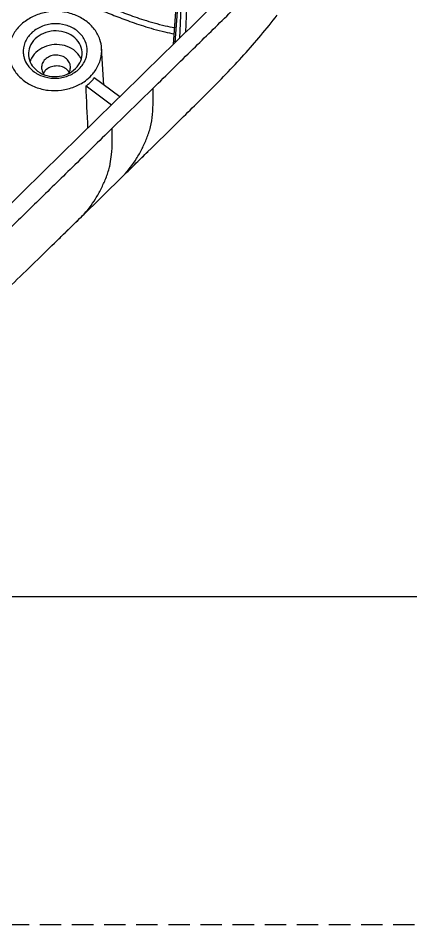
# Model space of a CAD drawing. Header units: inches. Extents: x 157915 to 159347, y -49911 to -48898.
# Drawn here: x 159007.59 to 159025.93, y -49911.04 to -49868.74 of the extents above; entities that cross this region are included whole.
import ezdxf

# ---------------------------------------------------------------- set-up
doc = ezdxf.new("R2010")
doc.units = ezdxf.units.IN
doc.header["$LTSCALE"] = 2
doc.header["$MEASUREMENT"] = 0
doc.linetypes.add('DASHED', pattern=[0.75, 0.5, -0.25])
doc.layers.get('0').update_dxf_attribs({"linetype": 'CONTINUOUS'})
doc.layers.add('A', color=7, linetype='CONTINUOUS')

msp = doc.modelspace()

# ---------------------------------------------------------------- linework, layer by layer
at = {"color": 7, "linetype": 'Continuous'}
for p, q in [((159014.996, -49867.668), (159014.838, -49869.972)), ((159015.061, -49867.797), (159014.917, -49869.894)), ((159015.144, -49869.672), (159015.224, -49867.916)), ((159015.428, -49869.394), (159015.496, -49867.906)), ((159011.603, -49871.869), (159011.494, -49870.15)), ((159010.765, -49871.908), (159011.961, -49872.788)), ((159012.343, -49872.413), (159011.148, -49871.534)), ((159011.339, -49873.396), (159013.251, -49871.525)), ((159013.903, -49872.004), (159011.991, -49873.875)), ((159013.643, -49874.981), (159013.658, -49874.967)), ((159010.553, -49878.005), (159012.498, -49876.101)), ((159012.465, -49876.134), (159012.498, -49876.101)), ((159010.553, -49878.005), (159010.586, -49877.972)), ((159009.45, -49879.084), (159009.398, -49879.135))]:
    msp.add_line(p, q, dxfattribs=at)
for points, start_tangent, end_tangent in [([(159006.647, -49865.477), (159007.344, -49865.915), (159007.978, -49866.296), (159008.535, -49866.616), (159009.076, -49866.911), (159009.67, -49867.219), (159010.254, -49867.508), (159010.755, -49867.745), (159011.187, -49867.941), (159011.571, -49868.109), (159011.93, -49868.259), (159012.284, -49868.401), (159012.649, -49868.541), (159013.041, -49868.681), (159013.469, -49868.823), (159013.942, -49868.964), (159014.462, -49869.097), (159014.892, -49869.186)], (0.841513, -0.540237), (0.984258, -0.176735)), ([(159019.433, -49865.475), (159017.515, -49867.353), (159015.496, -49869.328), (159013.251, -49871.525)], (-0.714214, -0.699928), (-0.714712, -0.699419)), ([(159006.556, -49865.733), (159007.26, -49866.175), (159007.9, -49866.561), (159008.463, -49866.884), (159009.01, -49867.183), (159009.611, -49867.494), (159010.2, -49867.785), (159010.705, -49868.023), (159011.14, -49868.22), (159011.528, -49868.389), (159011.891, -49868.541), (159012.248, -49868.684), (159012.617, -49868.824), (159013.013, -49868.966), (159013.446, -49869.109), (159013.924, -49869.252), (159014.45, -49869.388), (159014.872, -49869.477)], (0.841102, -0.540877), (0.983344, -0.181756)), ([(159013.903, -49872.004), (159015.766, -49870.181), (159017.439, -49868.544), (159018.933, -49867.081), (159020.404, -49865.643)], (0.714712, 0.699419), (0.714712, 0.699419)), ([(159010.761, -49868.874), (159010.244, -49868.594), (159009.652, -49868.449), (159009.035, -49868.453), (159008.44, -49868.605), (159007.918, -49868.893), (159007.51, -49869.292), (159007.25, -49869.772), (159007.157, -49870.292), (159007.158, -49870.352)], (-0.805578, 0.59249), (0.030353, -0.999539)), ([(159011.494, -49870.151), (159011.415, -49869.746), (159011.162, -49869.268), (159010.761, -49868.874)], (-0.063595, 0.997976), (-0.805578, 0.59249)), ([(159013.658, -49874.967), (159014.807, -49873.839), (159016.437, -49872.228), (159018.139, -49870.456), (159019.683, -49868.607)], (0.714477, 0.699659), (0.610725, 0.791843)), ([(159010.315, -49869.311), (159009.81, -49869.069), (159009.232, -49869.01), (159008.669, -49869.145), (159008.205, -49869.452), (159007.912, -49869.885), (159007.835, -49870.378), (159007.858, -49870.531)], (-0.805578, 0.59249), (0.217224, -0.976122)), ([(159010.162, -49869.594), (159009.738, -49869.391), (159009.254, -49869.342), (159008.781, -49869.455), (159008.392, -49869.712), (159008.147, -49870.075), (159008.08, -49870.463)], (-0.805578, 0.59249), (0.045377, -0.99897)), ([(159010.742, -49870.67), (159010.819, -49870.178), (159010.669, -49869.7), (159010.315, -49869.311)], (0.369972, 0.929043), (-0.805578, 0.59249)), ([(159010.586, -49870.346), (159010.584, -49870.321), (159010.459, -49869.92), (159010.162, -49869.594)], (-0.045377, 0.99897), (-0.805578, 0.59249)), ([(159010.191, -49870.229), (159009.768, -49870.026), (159009.283, -49869.977), (159008.81, -49870.09), (159008.422, -49870.348)], (-0.805578, 0.59249), (-0.714315, -0.699824)), ([(159011.024, -49871.406), (159011.145, -49871.262), (159011.404, -49870.786), (159011.497, -49870.263), (159011.494, -49870.151)], (0.679979, 0.733231), (-0.063595, 0.997976)), ([(159007.158, -49870.352), (159007.24, -49870.811), (159007.493, -49871.287), (159007.893, -49871.681)], (0.030353, -0.999539), (0.805578, -0.59249)), ([(159007.858, -49870.531), (159007.985, -49870.855), (159008.339, -49871.244)], (0.217224, -0.976122), (0.805578, -0.59249)), ([(159008.08, -49870.463), (159008.082, -49870.489), (159008.207, -49870.889), (159008.435, -49871.16)], (0.045377, -0.99897), (0.757647, -0.652665)), ([(159008.422, -49870.348), (159008.176, -49870.711)], (-0.714315, -0.699824), (-0.369972, -0.929043)), ([(159008.505, -49871.215), (159008.928, -49871.419), (159009.413, -49871.467), (159009.886, -49871.354), (159010.274, -49871.097), (159010.52, -49870.734), (159010.586, -49870.346)], (0.805578, -0.59249), (-0.045377, 0.99897)), ([(159009.809, -49870.603), (159009.581, -49870.494), (159009.32, -49870.468), (159009.065, -49870.529), (159008.856, -49870.667), (159008.724, -49870.863), (159008.688, -49871.072)], (-0.805578, 0.59249), (0.045985, -0.998942)), ([(159010.037, -49871.008), (159010.037, -49870.995), (159009.969, -49870.779), (159009.809, -49870.603)], (-0.045985, 0.998942), (-0.805578, 0.59249)), ([(159010.44, -49870.481), (159010.191, -49870.229)], (-0.577347, 0.816499), (-0.805578, 0.59249)), ([(159010.488, -49870.556), (159010.44, -49870.481)], (-0.502221, 0.864739), (-0.577347, 0.816499)), ([(159010.549, -49870.679), (159010.488, -49870.556)], (-0.375255, 0.926922), (-0.502221, 0.864739)), ([(159008.176, -49870.711), (159008.16, -49870.755)], (-0.369972, -0.929043), (-0.323786, -0.946131)), ([(159008.688, -49871.072), (159008.689, -49871.085), (159008.757, -49871.301), (159008.806, -49871.371)], (0.045985, -0.998942), (0.631541, -0.775342)), ([(159008.844, -49871.487), (159009.422, -49871.545), (159009.986, -49871.41), (159010.449, -49871.103), (159010.742, -49870.67)], (0.963375, -0.268158), (0.369972, 0.929043)), ([(159009.833, -49871.112), (159009.605, -49871.002), (159009.344, -49870.976), (159009.089, -49871.037), (159008.88, -49871.176)], (-0.805578, 0.59249), (-0.714315, -0.699824)), ([(159009.938, -49871.333), (159010.002, -49871.217), (159010.037, -49871.008)], (0.583026, 0.812454), (-0.045985, 0.998942)), ([(159007.893, -49871.681), (159008.41, -49871.961), (159009.003, -49872.106), (159009.618, -49872.102), (159010.215, -49871.949), (159010.734, -49871.664), (159011.024, -49871.406)], (0.805578, -0.59249), (0.679979, 0.733231)), ([(159008.339, -49871.244), (159008.453, -49871.32)], (0.805578, -0.59249), (0.857714, -0.514127)), ([(159008.435, -49871.16), (159008.505, -49871.215)], (0.757647, -0.652665), (0.805578, -0.59249)), ([(159008.453, -49871.32), (159008.844, -49871.487)], (0.857714, -0.514127), (0.963375, -0.268158)), ([(159008.88, -49871.176), (159008.771, -49871.321)], (-0.714315, -0.699824), (-0.465606, -0.884992)), ([(159009.975, -49871.26), (159009.833, -49871.112)], (-0.55404, 0.83249), (-0.805578, 0.59249)), ([(159010.765, -49871.908), (159010.906, -49871.793), (159011.033, -49871.668), (159011.148, -49871.534)], (0.799317, 0.600909), (0.613539, 0.789664)), ([(159010.855, -49873.87), (159010.765, -49871.908)], (-0.045541, 0.998962), (-0.045716, 0.998954)), ([(159013.382, -49874.831), (159013.602, -49874.346), (159013.774, -49873.82), (159013.869, -49873.239), (159013.903, -49872.004)], (0.450098, 0.892979), (0.003163, 0.999995)), ([(159005.156, -49879.446), (159007.076, -49877.569), (159009.094, -49875.593), (159011.339, -49873.396)], (0.71521, 0.69891), (0.714712, 0.699418)), ([(159011.991, -49873.875), (159010.128, -49875.699), (159008.454, -49877.336), (159006.96, -49878.798), (159005.49, -49880.237)], (-0.714712, -0.699419), (-0.714712, -0.699419)), ([(159011.894, -49875.546), (159011.957, -49875.111), (159011.991, -49873.875)], (0.195738, 0.980656), (0.003163, 0.999995)), ([(159012.498, -49876.101), (159013.124, -49875.296), (159013.382, -49874.831)], (0.705927, 0.708284), (0.450098, 0.892979)), ([(159012.498, -49876.101), (159013.114, -49875.498), (159013.644, -49874.98)], (0.714723, 0.699407), (0.714506, 0.69963)), ([(159012.498, -49876.101), (159013.625, -49874.999)], (0.714712, 0.699419), (0.714503, 0.699632)), ([(159013.625, -49874.999), (159013.644, -49874.981)], (0.714503, 0.699632), (0.714471, 0.699665)), ([(159013.644, -49874.98), (159013.658, -49874.967)], (0.714486, 0.69965), (0.714477, 0.699659)), ([(159013.644, -49874.98), (159013.658, -49874.967)], (0.714506, 0.69963), (0.714497, 0.699639)), ([(159010.586, -49877.972), (159011.212, -49877.167), (159011.468, -49876.707), (159011.69, -49876.217), (159011.862, -49875.691), (159011.894, -49875.546)], (0.705927, 0.708284), (0.195738, 0.980656)), ([(159012.465, -49876.134), (159012.498, -49876.101)], (0.714706, 0.699425), (0.714723, 0.699407)), ([(159009.45, -49879.084), (159009.852, -49878.692), (159010.553, -49878.005)], (0.714936, 0.699189), (0.714714, 0.699417)), ([(159010.553, -49878.005), (159009.493, -49879.043)], (-0.714669, -0.699463), (-0.714868, -0.699259)), ([(159010.586, -49877.972), (159010.553, -49878.005)], (-0.714712, -0.699419), (-0.714669, -0.699462)), ([(159009.398, -49879.135), (159009.45, -49879.084)], (0.714988, 0.699137), (0.714945, 0.699181)), ([(159009.398, -49879.135), (159009.45, -49879.084)], (0.71498, 0.699145), (0.714936, 0.699189)), ([(159009.493, -49879.043), (159009.45, -49879.084)], (-0.714868, -0.699259), (-0.714939, -0.699187)), ([(159004.06, -49883.869), (159005.117, -49883.098), (159006.314, -49882.09), (159007.421, -49881.057), (159008.512, -49880.001), (159009.398, -49879.135)], (0.826757, 0.56256), (0.714988, 0.699137))]:
    msp.add_spline(points, degree=3, dxfattribs=dict(at, start_tangent=start_tangent, end_tangent=end_tangent))
at = {"layer": 'A'}
msp.add_line((159331.812, -49895.745), (157930.351, -49895.745), dxfattribs=at)
at = {"layer": 'A', "linetype": 'DASHED'}
msp.add_line((159347.109, -49911.041), (157915.055, -49911.041), dxfattribs=at)
at = {"layer": 'A'}
msp.add_lwpolyline([(159028.058, -49895.745), (158871.23, -49895.745), (158871.23, -49735.884), (159028.058, -49735.884)], close=True, dxfattribs=at)

doc.saveas('drawing.dxf')
